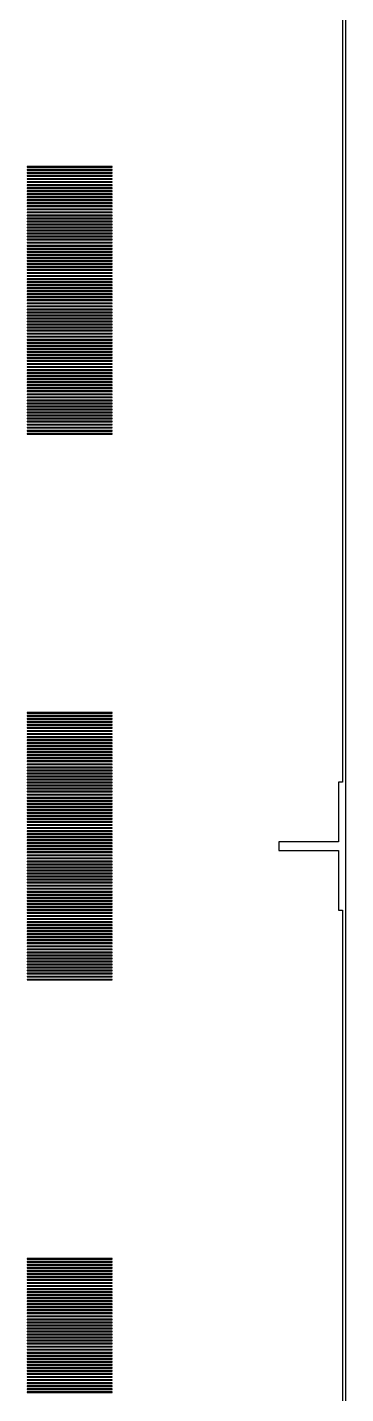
# Model space of a CAD drawing. Extents: x 0 to 54, y 0 to 90.
# Drawn here: x 48.8 to 54.05, y 22.48 to 45 of the extents above; entities that cross this region are included whole.
import ezdxf

# ---------------------------------------------------------------- set-up
doc = ezdxf.new("R2010")
doc.units = 0

msp = doc.modelspace()

# ---------------------------------------------------------------- linework, layer by layer
for p, q in [((54.05, -0.04999), (54.05, 90.05)), ((54, 57.4453), (54, 32.5547)), ((50.2, 42.705), (48.8, 42.705)), ((48.8, 42.705), (48.8, 42.695)), ((48.8, 42.695), (50.2, 42.695)), ((50.2, 42.655), (48.8, 42.655)), ((48.8, 42.655), (48.8, 42.645)), ((48.8, 42.645), (50.2, 42.645)), ((50.2, 42.605), (48.8, 42.605)), ((48.8, 42.605), (48.8, 42.595)), ((48.8, 42.595), (50.2, 42.595)), ((50.2, 42.695), (50.2, 42.705)), ((50.2, 42.645), (50.2, 42.655)), ((50.2, 42.595), (50.2, 42.605)), ((50.2, 42.555), (48.8, 42.555)), ((48.8, 42.555), (48.8, 42.545)), ((48.8, 42.545), (50.2, 42.545)), ((50.2, 42.505), (48.8, 42.505)), ((48.8, 42.505), (48.8, 42.495)), ((48.8, 42.495), (50.2, 42.495)), ((50.2, 42.455), (48.8, 42.455)), ((48.8, 42.455), (48.8, 42.445)), ((48.8, 42.445), (50.2, 42.445)), ((50.2, 42.405), (48.8, 42.405)), ((48.8, 42.405), (48.8, 42.395)), ((48.8, 42.395), (50.2, 42.395)), ((50.2, 42.355), (48.8, 42.355)), ((48.8, 42.355), (48.8, 42.345)), ((50.2, 42.545), (50.2, 42.555)), ((50.2, 42.495), (50.2, 42.505)), ((50.2, 42.445), (50.2, 42.455)), ((50.2, 42.395), (50.2, 42.405)), ((50.2, 42.345), (50.2, 42.355)), ((48.8, 42.345), (50.2, 42.345)), ((50.2, 42.305), (48.8, 42.305)), ((48.8, 42.305), (48.8, 42.295)), ((48.8, 42.295), (50.2, 42.295)), ((50.2, 42.255), (48.8, 42.255)), ((48.8, 42.255), (48.8, 42.245)), ((48.8, 42.245), (50.2, 42.245)), ((50.2, 42.205), (48.8, 42.205)), ((48.8, 42.205), (48.8, 42.195)), ((48.8, 42.195), (50.2, 42.195)), ((50.2, 42.155), (48.8, 42.155)), ((48.8, 42.155), (48.8, 42.145)), ((48.8, 42.145), (50.2, 42.145)), ((50.2, 42.295), (50.2, 42.305)), ((50.2, 42.245), (50.2, 42.255)), ((50.2, 42.195), (50.2, 42.205)), ((50.2, 42.145), (50.2, 42.155)), ((50.2, 42.105), (48.8, 42.105)), ((48.8, 42.105), (48.8, 42.095)), ((48.8, 42.095), (50.2, 42.095)), ((50.2, 42.055), (48.8, 42.055)), ((48.8, 42.055), (48.8, 42.045)), ((48.8, 42.045), (50.2, 42.045)), ((50.2, 42.005), (48.8, 42.005)), ((48.8, 42.005), (48.8, 41.995)), ((48.8, 41.995), (50.2, 41.995)), ((50.2, 41.955), (48.8, 41.955)), ((48.8, 41.955), (48.8, 41.945)), ((48.8, 41.945), (50.2, 41.945)), ((50.2, 41.905), (48.8, 41.905)), ((48.8, 41.905), (48.8, 41.895)), ((50.2, 42.095), (50.2, 42.105)), ((50.2, 42.045), (50.2, 42.055)), ((50.2, 41.995), (50.2, 42.005)), ((50.2, 41.945), (50.2, 41.955)), ((50.2, 41.895), (50.2, 41.905)), ((48.8, 41.895), (50.2, 41.895)), ((50.2, 41.855), (48.8, 41.855)), ((48.8, 41.855), (48.8, 41.845)), ((48.8, 41.845), (50.2, 41.845)), ((50.2, 41.805), (48.8, 41.805)), ((48.8, 41.805), (48.8, 41.795)), ((48.8, 41.795), (50.2, 41.795)), ((50.2, 41.755), (48.8, 41.755)), ((48.8, 41.755), (48.8, 41.745)), ((48.8, 41.745), (50.2, 41.745)), ((50.2, 41.705), (48.8, 41.705)), ((48.8, 41.705), (48.8, 41.695)), ((48.8, 41.695), (50.2, 41.695)), ((50.2, 41.845), (50.2, 41.855)), ((50.2, 41.795), (50.2, 41.805)), ((50.2, 41.745), (50.2, 41.755)), ((50.2, 41.695), (50.2, 41.705)), ((50.2, 41.655), (48.8, 41.655)), ((48.8, 41.655), (48.8, 41.645)), ((48.8, 41.645), (50.2, 41.645)), ((50.2, 41.605), (48.8, 41.605)), ((48.8, 41.605), (48.8, 41.595)), ((48.8, 41.595), (50.2, 41.595)), ((50.2, 41.555), (48.8, 41.555)), ((48.8, 41.555), (48.8, 41.545)), ((48.8, 41.545), (50.2, 41.545)), ((50.2, 41.505), (48.8, 41.505)), ((48.8, 41.505), (48.8, 41.495)), ((48.8, 41.495), (50.2, 41.495)), ((50.2, 41.455), (48.8, 41.455)), ((48.8, 41.455), (48.8, 41.445)), ((50.2, 41.645), (50.2, 41.655)), ((50.2, 41.595), (50.2, 41.605)), ((50.2, 41.545), (50.2, 41.555)), ((50.2, 41.495), (50.2, 41.505)), ((50.2, 41.445), (50.2, 41.455)), ((48.8, 41.445), (50.2, 41.445)), ((50.2, 41.405), (48.8, 41.405)), ((48.8, 41.405), (48.8, 41.395)), ((48.8, 41.395), (50.2, 41.395)), ((50.2, 41.355), (48.8, 41.355)), ((48.8, 41.355), (48.8, 41.345)), ((48.8, 41.345), (50.2, 41.345)), ((50.2, 41.305), (48.8, 41.305)), ((48.8, 41.305), (48.8, 41.295)), ((48.8, 41.295), (50.2, 41.295)), ((50.2, 41.255), (48.8, 41.255)), ((48.8, 41.255), (48.8, 41.245)), ((48.8, 41.245), (50.2, 41.245)), ((50.2, 41.395), (50.2, 41.405)), ((50.2, 41.345), (50.2, 41.355)), ((50.2, 41.295), (50.2, 41.305)), ((50.2, 41.245), (50.2, 41.255)), ((50.2, 41.205), (48.8, 41.205)), ((48.8, 41.205), (48.8, 41.195)), ((48.8, 41.195), (50.2, 41.195)), ((50.2, 41.155), (48.8, 41.155)), ((48.8, 41.155), (48.8, 41.145)), ((48.8, 41.145), (50.2, 41.145)), ((50.2, 41.105), (48.8, 41.105)), ((48.8, 41.105), (48.8, 41.095)), ((48.8, 41.095), (50.2, 41.095)), ((50.2, 41.055), (48.8, 41.055)), ((48.8, 41.055), (48.8, 41.045)), ((48.8, 41.045), (50.2, 41.045)), ((50.2, 41.005), (48.8, 41.005)), ((48.8, 41.005), (48.8, 40.995)), ((50.2, 41.195), (50.2, 41.205)), ((50.2, 41.145), (50.2, 41.155)), ((50.2, 41.095), (50.2, 41.105)), ((50.2, 41.045), (50.2, 41.055)), ((50.2, 40.995), (50.2, 41.005)), ((48.8, 40.995), (50.2, 40.995)), ((50.2, 40.955), (48.8, 40.955)), ((48.8, 40.955), (48.8, 40.945)), ((48.8, 40.945), (50.2, 40.945)), ((50.2, 40.905), (48.8, 40.905)), ((48.8, 40.905), (48.8, 40.895)), ((48.8, 40.895), (50.2, 40.895)), ((50.2, 40.855), (48.8, 40.855)), ((48.8, 40.855), (48.8, 40.845)), ((48.8, 40.845), (50.2, 40.845)), ((50.2, 40.805), (48.8, 40.805)), ((48.8, 40.805), (48.8, 40.795)), ((48.8, 40.795), (50.2, 40.795)), ((50.2, 40.945), (50.2, 40.955)), ((50.2, 40.895), (50.2, 40.905)), ((50.2, 40.845), (50.2, 40.855)), ((50.2, 40.795), (50.2, 40.805)), ((50.2, 40.755), (48.8, 40.755)), ((48.8, 40.755), (48.8, 40.745)), ((48.8, 40.745), (50.2, 40.745)), ((50.2, 40.705), (48.8, 40.705)), ((48.8, 40.705), (48.8, 40.695)), ((48.8, 40.695), (50.2, 40.695)), ((50.2, 40.655), (48.8, 40.655)), ((48.8, 40.655), (48.8, 40.645)), ((48.8, 40.645), (50.2, 40.645)), ((50.2, 40.605), (48.8, 40.605)), ((48.8, 40.605), (48.8, 40.595)), ((48.8, 40.595), (50.2, 40.595)), ((50.2, 40.555), (48.8, 40.555)), ((48.8, 40.555), (48.8, 40.545)), ((50.2, 40.745), (50.2, 40.755)), ((50.2, 40.695), (50.2, 40.705)), ((50.2, 40.645), (50.2, 40.655)), ((50.2, 40.595), (50.2, 40.605)), ((50.2, 40.545), (50.2, 40.555)), ((48.8, 40.545), (50.2, 40.545)), ((50.2, 40.505), (48.8, 40.505)), ((48.8, 40.505), (48.8, 40.495)), ((48.8, 40.495), (50.2, 40.495)), ((50.2, 40.455), (48.8, 40.455)), ((48.8, 40.455), (48.8, 40.445)), ((48.8, 40.445), (50.2, 40.445)), ((50.2, 40.405), (48.8, 40.405)), ((48.8, 40.405), (48.8, 40.395)), ((48.8, 40.395), (50.2, 40.395)), ((50.2, 40.355), (48.8, 40.355)), ((48.8, 40.355), (48.8, 40.345)), ((48.8, 40.345), (50.2, 40.345)), ((50.2, 40.495), (50.2, 40.505)), ((50.2, 40.445), (50.2, 40.455)), ((50.2, 40.395), (50.2, 40.405)), ((50.2, 40.345), (50.2, 40.355)), ((50.2, 40.305), (48.8, 40.305)), ((48.8, 40.305), (48.8, 40.295)), ((48.8, 40.295), (50.2, 40.295)), ((50.2, 40.255), (48.8, 40.255)), ((48.8, 40.255), (48.8, 40.245)), ((48.8, 40.245), (50.2, 40.245)), ((50.2, 40.205), (48.8, 40.205)), ((48.8, 40.205), (48.8, 40.195)), ((48.8, 40.195), (50.2, 40.195)), ((50.2, 40.155), (48.8, 40.155)), ((48.8, 40.155), (48.8, 40.145)), ((48.8, 40.145), (50.2, 40.145)), ((50.2, 40.105), (48.8, 40.105)), ((48.8, 40.105), (48.8, 40.095)), ((48.8, 40.095), (50.2, 40.095)), ((50.2, 40.295), (50.2, 40.305)), ((50.2, 40.245), (50.2, 40.255)), ((50.2, 40.195), (50.2, 40.205)), ((50.2, 40.145), (50.2, 40.155)), ((50.2, 40.095), (50.2, 40.105)), ((50.2, 40.055), (48.8, 40.055)), ((48.8, 40.055), (48.8, 40.045)), ((48.8, 40.045), (50.2, 40.045)), ((50.2, 40.005), (48.8, 40.005)), ((48.8, 40.005), (48.8, 39.995)), ((48.8, 39.995), (50.2, 39.995)), ((50.2, 39.955), (48.8, 39.955)), ((48.8, 39.955), (48.8, 39.945)), ((48.8, 39.945), (50.2, 39.945)), ((50.2, 39.905), (48.8, 39.905)), ((48.8, 39.905), (48.8, 39.895)), ((48.8, 39.895), (50.2, 39.895)), ((50.2, 40.045), (50.2, 40.055)), ((50.2, 39.995), (50.2, 40.005)), ((50.2, 39.945), (50.2, 39.955)), ((50.2, 39.895), (50.2, 39.905)), ((50.2, 39.855), (48.8, 39.855)), ((48.8, 39.855), (48.8, 39.845)), ((48.8, 39.845), (50.2, 39.845)), ((50.2, 39.805), (48.8, 39.805)), ((48.8, 39.805), (48.8, 39.795)), ((48.8, 39.795), (50.2, 39.795)), ((50.2, 39.755), (48.8, 39.755)), ((48.8, 39.755), (48.8, 39.745)), ((48.8, 39.745), (50.2, 39.745)), ((50.2, 39.705), (48.8, 39.705)), ((48.8, 39.705), (48.8, 39.695)), ((48.8, 39.695), (50.2, 39.695)), ((50.2, 39.655), (48.8, 39.655)), ((48.8, 39.655), (48.8, 39.645)), ((48.8, 39.645), (50.2, 39.645)), ((50.2, 39.845), (50.2, 39.855)), ((50.2, 39.795), (50.2, 39.805)), ((50.2, 39.745), (50.2, 39.755)), ((50.2, 39.695), (50.2, 39.705)), ((50.2, 39.645), (50.2, 39.655)), ((50.2, 39.605), (48.8, 39.605)), ((48.8, 39.605), (48.8, 39.595)), ((48.8, 39.595), (50.2, 39.595)), ((50.2, 39.555), (48.8, 39.555)), ((48.8, 39.555), (48.8, 39.545)), ((48.8, 39.545), (50.2, 39.545)), ((50.2, 39.505), (48.8, 39.505)), ((48.8, 39.505), (48.8, 39.495)), ((48.8, 39.495), (50.2, 39.495)), ((50.2, 39.455), (48.8, 39.455)), ((48.8, 39.455), (48.8, 39.445)), ((48.8, 39.445), (50.2, 39.445)), ((50.2, 39.595), (50.2, 39.605)), ((50.2, 39.545), (50.2, 39.555)), ((50.2, 39.495), (50.2, 39.505)), ((50.2, 39.445), (50.2, 39.455)), ((50.2, 39.405), (48.8, 39.405)), ((48.8, 39.405), (48.8, 39.395)), ((48.8, 39.395), (50.2, 39.395)), ((50.2, 39.355), (48.8, 39.355)), ((48.8, 39.355), (48.8, 39.345)), ((48.8, 39.345), (50.2, 39.345)), ((50.2, 39.305), (48.8, 39.305)), ((48.8, 39.305), (48.8, 39.295)), ((48.8, 39.295), (50.2, 39.295)), ((50.2, 39.255), (48.8, 39.255)), ((48.8, 39.255), (48.8, 39.245)), ((48.8, 39.245), (50.2, 39.245)), ((50.2, 39.205), (48.8, 39.205)), ((48.8, 39.205), (48.8, 39.195)), ((48.8, 39.195), (50.2, 39.195)), ((50.2, 39.395), (50.2, 39.405)), ((50.2, 39.345), (50.2, 39.355)), ((50.2, 39.295), (50.2, 39.305)), ((50.2, 39.245), (50.2, 39.255)), ((50.2, 39.195), (50.2, 39.205)), ((50.2, 39.155), (48.8, 39.155)), ((48.8, 39.155), (48.8, 39.145)), ((48.8, 39.145), (50.2, 39.145)), ((50.2, 39.105), (48.8, 39.105)), ((48.8, 39.105), (48.8, 39.095)), ((48.8, 39.095), (50.2, 39.095)), ((50.2, 39.055), (48.8, 39.055)), ((48.8, 39.055), (48.8, 39.045)), ((48.8, 39.045), (50.2, 39.045)), ((50.2, 39.005), (48.8, 39.005)), ((48.8, 39.005), (48.8, 38.995)), ((48.8, 38.995), (50.2, 38.995)), ((50.2, 39.145), (50.2, 39.155)), ((50.2, 39.095), (50.2, 39.105)), ((50.2, 39.045), (50.2, 39.055)), ((50.2, 38.995), (50.2, 39.005)), ((50.2, 38.955), (48.8, 38.955)), ((48.8, 38.955), (48.8, 38.945)), ((48.8, 38.945), (50.2, 38.945)), ((50.2, 38.905), (48.8, 38.905)), ((48.8, 38.905), (48.8, 38.895)), ((48.8, 38.895), (50.2, 38.895)), ((50.2, 38.855), (48.8, 38.855)), ((48.8, 38.855), (48.8, 38.845)), ((48.8, 38.845), (50.2, 38.845)), ((50.2, 38.805), (48.8, 38.805)), ((48.8, 38.805), (48.8, 38.795)), ((48.8, 38.795), (50.2, 38.795)), ((50.2, 38.755), (48.8, 38.755)), ((48.8, 38.755), (48.8, 38.745)), ((48.8, 38.745), (50.2, 38.745)), ((50.2, 38.945), (50.2, 38.955)), ((50.2, 38.895), (50.2, 38.905)), ((50.2, 38.845), (50.2, 38.855)), ((50.2, 38.795), (50.2, 38.805)), ((50.2, 38.745), (50.2, 38.755)), ((50.2, 38.705), (48.8, 38.705)), ((48.8, 38.705), (48.8, 38.695)), ((48.8, 38.695), (50.2, 38.695)), ((50.2, 38.655), (48.8, 38.655)), ((48.8, 38.655), (48.8, 38.645)), ((48.8, 38.645), (50.2, 38.645)), ((50.2, 38.605), (48.8, 38.605)), ((48.8, 38.605), (48.8, 38.595)), ((48.8, 38.595), (50.2, 38.595)), ((50.2, 38.555), (48.8, 38.555)), ((48.8, 38.555), (48.8, 38.545)), ((48.8, 38.545), (50.2, 38.545)), ((50.2, 38.695), (50.2, 38.705)), ((50.2, 38.645), (50.2, 38.655)), ((50.2, 38.595), (50.2, 38.605)), ((50.2, 38.545), (50.2, 38.555)), ((50.2, 38.505), (48.8, 38.505)), ((48.8, 38.505), (48.8, 38.495)), ((48.8, 38.495), (50.2, 38.495)), ((50.2, 38.455), (48.8, 38.455)), ((48.8, 38.455), (48.8, 38.445)), ((48.8, 38.445), (50.2, 38.445)), ((50.2, 38.405), (48.8, 38.405)), ((48.8, 38.405), (48.8, 38.395)), ((48.8, 38.395), (50.2, 38.395)), ((50.2, 38.355), (48.8, 38.355)), ((48.8, 38.355), (48.8, 38.345)), ((48.8, 38.345), (50.2, 38.345)), ((50.2, 38.305), (48.8, 38.305)), ((48.8, 38.305), (48.8, 38.295)), ((48.8, 38.295), (50.2, 38.295)), ((50.2, 38.495), (50.2, 38.505)), ((50.2, 38.445), (50.2, 38.455)), ((50.2, 38.395), (50.2, 38.405)), ((50.2, 38.345), (50.2, 38.355)), ((50.2, 38.295), (50.2, 38.305)), ((50.2, 33.705), (48.8, 33.705)), ((48.8, 33.705), (48.8, 33.695)), ((48.8, 33.695), (50.2, 33.695)), ((50.2, 33.655), (48.8, 33.655)), ((48.8, 33.655), (48.8, 33.645)), ((48.8, 33.645), (50.2, 33.645)), ((50.2, 33.605), (48.8, 33.605)), ((48.8, 33.605), (48.8, 33.595)), ((48.8, 33.595), (50.2, 33.595)), ((50.2, 33.695), (50.2, 33.705)), ((50.2, 33.645), (50.2, 33.655)), ((50.2, 33.595), (50.2, 33.605)), ((50.2, 33.555), (48.8, 33.555)), ((48.8, 33.555), (48.8, 33.545)), ((48.8, 33.545), (50.2, 33.545)), ((50.2, 33.505), (48.8, 33.505)), ((48.8, 33.505), (48.8, 33.495)), ((48.8, 33.495), (50.2, 33.495)), ((50.2, 33.455), (48.8, 33.455)), ((48.8, 33.455), (48.8, 33.445)), ((48.8, 33.445), (50.2, 33.445)), ((50.2, 33.405), (48.8, 33.405)), ((48.8, 33.405), (48.8, 33.395)), ((48.8, 33.395), (50.2, 33.395)), ((50.2, 33.355), (48.8, 33.355)), ((48.8, 33.355), (48.8, 33.345)), ((48.8, 33.345), (50.2, 33.345)), ((50.2, 33.545), (50.2, 33.555)), ((50.2, 33.495), (50.2, 33.505)), ((50.2, 33.445), (50.2, 33.455)), ((50.2, 33.395), (50.2, 33.405)), ((50.2, 33.345), (50.2, 33.355)), ((50.2, 33.305), (48.8, 33.305)), ((48.8, 33.305), (48.8, 33.295)), ((48.8, 33.295), (50.2, 33.295)), ((50.2, 33.255), (48.8, 33.255)), ((48.8, 33.255), (48.8, 33.245)), ((48.8, 33.245), (50.2, 33.245)), ((50.2, 33.205), (48.8, 33.205)), ((48.8, 33.205), (48.8, 33.195)), ((48.8, 33.195), (50.2, 33.195)), ((50.2, 33.155), (48.8, 33.155)), ((48.8, 33.155), (48.8, 33.145)), ((48.8, 33.145), (50.2, 33.145)), ((50.2, 33.295), (50.2, 33.305)), ((50.2, 33.245), (50.2, 33.255)), ((50.2, 33.195), (50.2, 33.205)), ((50.2, 33.145), (50.2, 33.155)), ((50.2, 33.105), (48.8, 33.105)), ((48.8, 33.105), (48.8, 33.095)), ((48.8, 33.095), (50.2, 33.095)), ((50.2, 33.055), (48.8, 33.055)), ((48.8, 33.055), (48.8, 33.045)), ((48.8, 33.045), (50.2, 33.045)), ((50.2, 33.005), (48.8, 33.005)), ((48.8, 33.005), (48.8, 32.995)), ((48.8, 32.995), (50.2, 32.995)), ((50.2, 32.955), (48.8, 32.955)), ((48.8, 32.955), (48.8, 32.945)), ((48.8, 32.945), (50.2, 32.945)), ((50.2, 32.905), (48.8, 32.905)), ((48.8, 32.905), (48.8, 32.895)), ((48.8, 32.895), (50.2, 32.895)), ((50.2, 33.095), (50.2, 33.105)), ((50.2, 33.045), (50.2, 33.055)), ((50.2, 32.995), (50.2, 33.005)), ((50.2, 32.945), (50.2, 32.955)), ((50.2, 32.895), (50.2, 32.905)), ((50.2, 32.855), (48.8, 32.855)), ((48.8, 32.855), (48.8, 32.845)), ((48.8, 32.845), (50.2, 32.845)), ((50.2, 32.805), (48.8, 32.805)), ((48.8, 32.805), (48.8, 32.795)), ((48.8, 32.795), (50.2, 32.795)), ((50.2, 32.755), (48.8, 32.755)), ((48.8, 32.755), (48.8, 32.745)), ((48.8, 32.745), (50.2, 32.745)), ((50.2, 32.705), (48.8, 32.705)), ((48.8, 32.705), (48.8, 32.695)), ((48.8, 32.695), (50.2, 32.695)), ((50.2, 32.845), (50.2, 32.855)), ((50.2, 32.795), (50.2, 32.805)), ((50.2, 32.745), (50.2, 32.755)), ((50.2, 32.695), (50.2, 32.705)), ((50.2, 32.655), (48.8, 32.655)), ((48.8, 32.655), (48.8, 32.645)), ((48.8, 32.645), (50.2, 32.645)), ((50.2, 32.605), (48.8, 32.605)), ((48.8, 32.605), (48.8, 32.595)), ((48.8, 32.595), (50.2, 32.595)), ((50.2, 32.555), (48.8, 32.555)), ((48.8, 32.555), (48.8, 32.545)), ((48.8, 32.545), (50.2, 32.545)), ((50.2, 32.505), (48.8, 32.505)), ((48.8, 32.505), (48.8, 32.495)), ((48.8, 32.495), (50.2, 32.495)), ((50.2, 32.455), (48.8, 32.455)), ((48.8, 32.455), (48.8, 32.445)), ((48.8, 32.445), (50.2, 32.445)), ((50.2, 32.645), (50.2, 32.655)), ((50.2, 32.595), (50.2, 32.605)), ((50.2, 32.545), (50.2, 32.555)), ((50.2, 32.495), (50.2, 32.505)), ((50.2, 32.445), (50.2, 32.455)), ((54, 32.5547), (53.9297, 32.5547)), ((53.9297, 32.5547), (53.9297, 31.5703)), ((50.2, 32.405), (48.8, 32.405)), ((48.8, 32.405), (48.8, 32.395)), ((48.8, 32.395), (50.2, 32.395)), ((50.2, 32.355), (48.8, 32.355)), ((48.8, 32.355), (48.8, 32.345)), ((48.8, 32.345), (50.2, 32.345)), ((50.2, 32.305), (48.8, 32.305)), ((48.8, 32.305), (48.8, 32.295)), ((48.8, 32.295), (50.2, 32.295)), ((50.2, 32.255), (48.8, 32.255)), ((48.8, 32.255), (48.8, 32.245)), ((48.8, 32.245), (50.2, 32.245)), ((50.2, 32.395), (50.2, 32.405)), ((50.2, 32.345), (50.2, 32.355)), ((50.2, 32.295), (50.2, 32.305)), ((50.2, 32.245), (50.2, 32.255)), ((50.2, 32.205), (48.8, 32.205)), ((48.8, 32.205), (48.8, 32.195)), ((48.8, 32.195), (50.2, 32.195)), ((50.2, 32.155), (48.8, 32.155)), ((48.8, 32.155), (48.8, 32.145)), ((48.8, 32.145), (50.2, 32.145)), ((50.2, 32.105), (48.8, 32.105)), ((48.8, 32.105), (48.8, 32.095)), ((48.8, 32.095), (50.2, 32.095)), ((50.2, 32.055), (48.8, 32.055)), ((48.8, 32.055), (48.8, 32.045)), ((48.8, 32.045), (50.2, 32.045)), ((50.2, 32.005), (48.8, 32.005)), ((48.8, 32.005), (48.8, 31.995)), ((48.8, 31.995), (50.2, 31.995)), ((50.2, 32.195), (50.2, 32.205)), ((50.2, 32.145), (50.2, 32.155)), ((50.2, 32.095), (50.2, 32.105)), ((50.2, 32.045), (50.2, 32.055)), ((50.2, 31.995), (50.2, 32.005)), ((50.2, 31.955), (48.8, 31.955)), ((48.8, 31.955), (48.8, 31.945)), ((48.8, 31.945), (50.2, 31.945)), ((50.2, 31.905), (48.8, 31.905)), ((48.8, 31.905), (48.8, 31.895)), ((48.8, 31.895), (50.2, 31.895)), ((50.2, 31.855), (48.8, 31.855)), ((48.8, 31.855), (48.8, 31.845)), ((48.8, 31.845), (50.2, 31.845)), ((50.2, 31.805), (48.8, 31.805)), ((48.8, 31.805), (48.8, 31.795)), ((48.8, 31.795), (50.2, 31.795)), ((50.2, 31.945), (50.2, 31.955)), ((50.2, 31.895), (50.2, 31.905)), ((50.2, 31.845), (50.2, 31.855)), ((50.2, 31.795), (50.2, 31.805)), ((50.2, 31.755), (48.8, 31.755)), ((48.8, 31.755), (48.8, 31.745)), ((48.8, 31.745), (50.2, 31.745)), ((50.2, 31.705), (48.8, 31.705)), ((48.8, 31.705), (48.8, 31.695)), ((48.8, 31.695), (50.2, 31.695)), ((50.2, 31.655), (48.8, 31.655)), ((48.8, 31.655), (48.8, 31.645)), ((48.8, 31.645), (50.2, 31.645)), ((50.2, 31.605), (48.8, 31.605)), ((48.8, 31.605), (48.8, 31.595)), ((48.8, 31.595), (50.2, 31.595)), ((50.2, 31.555), (48.8, 31.555)), ((48.8, 31.555), (48.8, 31.545)), ((48.8, 31.545), (50.2, 31.545)), ((50.2, 31.745), (50.2, 31.755)), ((50.2, 31.695), (50.2, 31.705)), ((50.2, 31.645), (50.2, 31.655)), ((50.2, 31.595), (50.2, 31.605)), ((50.2, 31.545), (50.2, 31.555)), ((53.9297, 31.5703), (52.9453, 31.5703)), ((52.9453, 31.5703), (52.9453, 31.4297)), ((50.2, 31.505), (48.8, 31.505)), ((48.8, 31.505), (48.8, 31.495)), ((48.8, 31.495), (50.2, 31.495)), ((50.2, 31.455), (48.8, 31.455)), ((48.8, 31.455), (48.8, 31.445)), ((48.8, 31.445), (50.2, 31.445)), ((50.2, 31.405), (48.8, 31.405)), ((48.8, 31.405), (48.8, 31.395)), ((48.8, 31.395), (50.2, 31.395)), ((50.2, 31.355), (48.8, 31.355)), ((48.8, 31.355), (48.8, 31.345)), ((48.8, 31.345), (50.2, 31.345)), ((50.2, 31.495), (50.2, 31.505)), ((50.2, 31.445), (50.2, 31.455)), ((50.2, 31.395), (50.2, 31.405)), ((50.2, 31.345), (50.2, 31.355)), ((52.9453, 31.4297), (53.9297, 31.4297)), ((53.9297, 31.4297), (53.9297, 30.4453)), ((50.2, 31.305), (48.8, 31.305)), ((48.8, 31.305), (48.8, 31.295)), ((48.8, 31.295), (50.2, 31.295)), ((50.2, 31.255), (48.8, 31.255)), ((48.8, 31.255), (48.8, 31.245)), ((48.8, 31.245), (50.2, 31.245)), ((50.2, 31.205), (48.8, 31.205)), ((48.8, 31.205), (48.8, 31.195)), ((48.8, 31.195), (50.2, 31.195)), ((50.2, 31.155), (48.8, 31.155)), ((48.8, 31.155), (48.8, 31.145)), ((48.8, 31.145), (50.2, 31.145)), ((50.2, 31.105), (48.8, 31.105)), ((48.8, 31.105), (48.8, 31.095)), ((48.8, 31.095), (50.2, 31.095)), ((50.2, 31.295), (50.2, 31.305)), ((50.2, 31.245), (50.2, 31.255)), ((50.2, 31.195), (50.2, 31.205)), ((50.2, 31.145), (50.2, 31.155)), ((50.2, 31.095), (50.2, 31.105)), ((50.2, 31.055), (48.8, 31.055)), ((48.8, 31.055), (48.8, 31.045)), ((48.8, 31.045), (50.2, 31.045)), ((50.2, 31.005), (48.8, 31.005)), ((48.8, 31.005), (48.8, 30.995)), ((48.8, 30.995), (50.2, 30.995)), ((50.2, 30.955), (48.8, 30.955)), ((48.8, 30.955), (48.8, 30.945)), ((48.8, 30.945), (50.2, 30.945)), ((50.2, 30.905), (48.8, 30.905)), ((48.8, 30.905), (48.8, 30.895)), ((48.8, 30.895), (50.2, 30.895)), ((50.2, 31.045), (50.2, 31.055)), ((50.2, 30.995), (50.2, 31.005)), ((50.2, 30.945), (50.2, 30.955)), ((50.2, 30.895), (50.2, 30.905)), ((50.2, 30.855), (48.8, 30.855)), ((48.8, 30.855), (48.8, 30.845)), ((48.8, 30.845), (50.2, 30.845)), ((50.2, 30.805), (48.8, 30.805)), ((48.8, 30.805), (48.8, 30.795)), ((48.8, 30.795), (50.2, 30.795)), ((50.2, 30.755), (48.8, 30.755)), ((48.8, 30.755), (48.8, 30.745)), ((48.8, 30.745), (50.2, 30.745)), ((50.2, 30.705), (48.8, 30.705)), ((48.8, 30.705), (48.8, 30.695)), ((48.8, 30.695), (50.2, 30.695)), ((50.2, 30.655), (48.8, 30.655)), ((48.8, 30.655), (48.8, 30.645)), ((48.8, 30.645), (50.2, 30.645)), ((50.2, 30.845), (50.2, 30.855)), ((50.2, 30.795), (50.2, 30.805)), ((50.2, 30.745), (50.2, 30.755)), ((50.2, 30.695), (50.2, 30.705)), ((50.2, 30.645), (50.2, 30.655)), ((50.2, 30.605), (48.8, 30.605)), ((48.8, 30.605), (48.8, 30.595)), ((48.8, 30.595), (50.2, 30.595)), ((50.2, 30.555), (48.8, 30.555)), ((48.8, 30.555), (48.8, 30.545)), ((48.8, 30.545), (50.2, 30.545)), ((50.2, 30.505), (48.8, 30.505)), ((48.8, 30.505), (48.8, 30.495)), ((48.8, 30.495), (50.2, 30.495)), ((50.2, 30.455), (48.8, 30.455)), ((48.8, 30.455), (48.8, 30.445)), ((48.8, 30.445), (50.2, 30.445)), ((50.2, 30.595), (50.2, 30.605)), ((50.2, 30.545), (50.2, 30.555)), ((50.2, 30.495), (50.2, 30.505)), ((50.2, 30.445), (50.2, 30.455)), ((53.9297, 30.4453), (54, 30.4453)), ((54, 30.4453), (54, 0)), ((50.2, 30.405), (48.8, 30.405)), ((48.8, 30.405), (48.8, 30.395)), ((48.8, 30.395), (50.2, 30.395)), ((50.2, 30.355), (48.8, 30.355)), ((48.8, 30.355), (48.8, 30.345)), ((48.8, 30.345), (50.2, 30.345)), ((50.2, 30.305), (48.8, 30.305)), ((48.8, 30.305), (48.8, 30.295)), ((48.8, 30.295), (50.2, 30.295)), ((50.2, 30.255), (48.8, 30.255)), ((48.8, 30.255), (48.8, 30.245)), ((48.8, 30.245), (50.2, 30.245)), ((50.2, 30.205), (48.8, 30.205)), ((48.8, 30.205), (48.8, 30.195)), ((48.8, 30.195), (50.2, 30.195)), ((50.2, 30.395), (50.2, 30.405)), ((50.2, 30.345), (50.2, 30.355)), ((50.2, 30.295), (50.2, 30.305)), ((50.2, 30.245), (50.2, 30.255)), ((50.2, 30.195), (50.2, 30.205)), ((50.2, 30.155), (48.8, 30.155)), ((48.8, 30.155), (48.8, 30.145)), ((48.8, 30.145), (50.2, 30.145)), ((50.2, 30.105), (48.8, 30.105)), ((48.8, 30.105), (48.8, 30.095)), ((48.8, 30.095), (50.2, 30.095)), ((50.2, 30.055), (48.8, 30.055)), ((48.8, 30.055), (48.8, 30.045)), ((48.8, 30.045), (50.2, 30.045)), ((50.2, 30.005), (48.8, 30.005)), ((48.8, 30.005), (48.8, 29.995)), ((48.8, 29.995), (50.2, 29.995)), ((50.2, 30.145), (50.2, 30.155)), ((50.2, 30.095), (50.2, 30.105)), ((50.2, 30.045), (50.2, 30.055)), ((50.2, 29.995), (50.2, 30.005)), ((50.2, 29.955), (48.8, 29.955)), ((48.8, 29.955), (48.8, 29.945)), ((48.8, 29.945), (50.2, 29.945)), ((50.2, 29.905), (48.8, 29.905)), ((48.8, 29.905), (48.8, 29.895)), ((48.8, 29.895), (50.2, 29.895)), ((50.2, 29.855), (48.8, 29.855)), ((48.8, 29.855), (48.8, 29.845)), ((48.8, 29.845), (50.2, 29.845)), ((50.2, 29.805), (48.8, 29.805)), ((48.8, 29.805), (48.8, 29.795)), ((48.8, 29.795), (50.2, 29.795)), ((50.2, 29.755), (48.8, 29.755)), ((48.8, 29.755), (48.8, 29.745)), ((48.8, 29.745), (50.2, 29.745)), ((50.2, 29.945), (50.2, 29.955)), ((50.2, 29.895), (50.2, 29.905)), ((50.2, 29.845), (50.2, 29.855)), ((50.2, 29.795), (50.2, 29.805)), ((50.2, 29.745), (50.2, 29.755)), ((50.2, 29.705), (48.8, 29.705)), ((48.8, 29.705), (48.8, 29.695)), ((48.8, 29.695), (50.2, 29.695)), ((50.2, 29.655), (48.8, 29.655)), ((48.8, 29.655), (48.8, 29.645)), ((48.8, 29.645), (50.2, 29.645)), ((50.2, 29.605), (48.8, 29.605)), ((48.8, 29.605), (48.8, 29.595)), ((48.8, 29.595), (50.2, 29.595)), ((50.2, 29.555), (48.8, 29.555)), ((48.8, 29.555), (48.8, 29.545)), ((48.8, 29.545), (50.2, 29.545)), ((50.2, 29.695), (50.2, 29.705)), ((50.2, 29.645), (50.2, 29.655)), ((50.2, 29.595), (50.2, 29.605)), ((50.2, 29.545), (50.2, 29.555)), ((50.2, 29.505), (48.8, 29.505)), ((48.8, 29.505), (48.8, 29.495)), ((48.8, 29.495), (50.2, 29.495)), ((50.2, 29.455), (48.8, 29.455)), ((48.8, 29.455), (48.8, 29.445)), ((48.8, 29.445), (50.2, 29.445)), ((50.2, 29.405), (48.8, 29.405)), ((48.8, 29.405), (48.8, 29.395)), ((48.8, 29.395), (50.2, 29.395)), ((50.2, 29.355), (48.8, 29.355)), ((48.8, 29.355), (48.8, 29.345)), ((48.8, 29.345), (50.2, 29.345)), ((50.2, 29.305), (48.8, 29.305)), ((48.8, 29.305), (48.8, 29.295)), ((48.8, 29.295), (50.2, 29.295)), ((50.2, 29.495), (50.2, 29.505)), ((50.2, 29.445), (50.2, 29.455)), ((50.2, 29.395), (50.2, 29.405)), ((50.2, 29.345), (50.2, 29.355)), ((50.2, 29.295), (50.2, 29.305)), ((50.2, 24.705), (48.8, 24.705)), ((48.8, 24.705), (48.8, 24.695)), ((48.8, 24.695), (50.2, 24.695)), ((50.2, 24.655), (48.8, 24.655)), ((48.8, 24.655), (48.8, 24.645)), ((48.8, 24.645), (50.2, 24.645)), ((50.2, 24.605), (48.8, 24.605)), ((48.8, 24.605), (48.8, 24.595)), ((48.8, 24.595), (50.2, 24.595)), ((50.2, 24.555), (48.8, 24.555)), ((48.8, 24.555), (48.8, 24.545)), ((50.2, 24.695), (50.2, 24.705)), ((50.2, 24.645), (50.2, 24.655)), ((50.2, 24.595), (50.2, 24.605)), ((50.2, 24.545), (50.2, 24.555)), ((48.8, 24.545), (50.2, 24.545)), ((50.2, 24.505), (48.8, 24.505)), ((48.8, 24.505), (48.8, 24.495)), ((48.8, 24.495), (50.2, 24.495)), ((50.2, 24.455), (48.8, 24.455)), ((48.8, 24.455), (48.8, 24.445)), ((48.8, 24.445), (50.2, 24.445)), ((50.2, 24.405), (48.8, 24.405)), ((48.8, 24.405), (48.8, 24.395)), ((48.8, 24.395), (50.2, 24.395)), ((50.2, 24.355), (48.8, 24.355)), ((48.8, 24.355), (48.8, 24.345)), ((48.8, 24.345), (50.2, 24.345)), ((50.2, 24.495), (50.2, 24.505)), ((50.2, 24.445), (50.2, 24.455)), ((50.2, 24.395), (50.2, 24.405)), ((50.2, 24.345), (50.2, 24.355)), ((50.2, 24.305), (48.8, 24.305)), ((48.8, 24.305), (48.8, 24.295)), ((48.8, 24.295), (50.2, 24.295)), ((50.2, 24.255), (48.8, 24.255)), ((48.8, 24.255), (48.8, 24.245)), ((48.8, 24.245), (50.2, 24.245)), ((50.2, 24.205), (48.8, 24.205)), ((48.8, 24.205), (48.8, 24.195)), ((48.8, 24.195), (50.2, 24.195)), ((50.2, 24.155), (48.8, 24.155)), ((48.8, 24.155), (48.8, 24.145)), ((48.8, 24.145), (50.2, 24.145)), ((50.2, 24.105), (48.8, 24.105)), ((48.8, 24.105), (48.8, 24.095)), ((50.2, 24.295), (50.2, 24.305)), ((50.2, 24.245), (50.2, 24.255)), ((50.2, 24.195), (50.2, 24.205)), ((50.2, 24.145), (50.2, 24.155)), ((50.2, 24.095), (50.2, 24.105)), ((48.8, 24.095), (50.2, 24.095)), ((50.2, 24.055), (48.8, 24.055)), ((48.8, 24.055), (48.8, 24.045)), ((48.8, 24.045), (50.2, 24.045)), ((50.2, 24.005), (48.8, 24.005)), ((48.8, 24.005), (48.8, 23.995)), ((48.8, 23.995), (50.2, 23.995)), ((50.2, 23.955), (48.8, 23.955)), ((48.8, 23.955), (48.8, 23.945)), ((48.8, 23.945), (50.2, 23.945)), ((50.2, 23.905), (48.8, 23.905)), ((48.8, 23.905), (48.8, 23.895)), ((48.8, 23.895), (50.2, 23.895)), ((50.2, 24.045), (50.2, 24.055)), ((50.2, 23.995), (50.2, 24.005)), ((50.2, 23.945), (50.2, 23.955)), ((50.2, 23.895), (50.2, 23.905)), ((50.2, 23.855), (48.8, 23.855)), ((48.8, 23.855), (48.8, 23.845)), ((48.8, 23.845), (50.2, 23.845)), ((50.2, 23.805), (48.8, 23.805)), ((48.8, 23.805), (48.8, 23.795)), ((48.8, 23.795), (50.2, 23.795)), ((50.2, 23.755), (48.8, 23.755)), ((48.8, 23.755), (48.8, 23.745)), ((48.8, 23.745), (50.2, 23.745)), ((50.2, 23.705), (48.8, 23.705)), ((48.8, 23.705), (48.8, 23.695)), ((48.8, 23.695), (50.2, 23.695)), ((50.2, 23.655), (48.8, 23.655)), ((48.8, 23.655), (48.8, 23.645)), ((50.2, 23.845), (50.2, 23.855)), ((50.2, 23.795), (50.2, 23.805)), ((50.2, 23.745), (50.2, 23.755)), ((50.2, 23.695), (50.2, 23.705)), ((50.2, 23.645), (50.2, 23.655)), ((48.8, 23.645), (50.2, 23.645)), ((50.2, 23.605), (48.8, 23.605)), ((48.8, 23.605), (48.8, 23.595)), ((48.8, 23.595), (50.2, 23.595)), ((50.2, 23.555), (48.8, 23.555)), ((48.8, 23.555), (48.8, 23.545)), ((48.8, 23.545), (50.2, 23.545)), ((50.2, 23.505), (48.8, 23.505)), ((48.8, 23.505), (48.8, 23.495)), ((48.8, 23.495), (50.2, 23.495)), ((50.2, 23.455), (48.8, 23.455)), ((48.8, 23.455), (48.8, 23.445)), ((48.8, 23.445), (50.2, 23.445)), ((50.2, 23.595), (50.2, 23.605)), ((50.2, 23.545), (50.2, 23.555)), ((50.2, 23.495), (50.2, 23.505)), ((50.2, 23.445), (50.2, 23.455)), ((50.2, 23.405), (48.8, 23.405)), ((48.8, 23.405), (48.8, 23.395)), ((48.8, 23.395), (50.2, 23.395)), ((50.2, 23.355), (48.8, 23.355)), ((48.8, 23.355), (48.8, 23.345)), ((48.8, 23.345), (50.2, 23.345)), ((50.2, 23.305), (48.8, 23.305)), ((48.8, 23.305), (48.8, 23.295)), ((48.8, 23.295), (50.2, 23.295)), ((50.2, 23.255), (48.8, 23.255)), ((48.8, 23.255), (48.8, 23.245)), ((48.8, 23.245), (50.2, 23.245)), ((50.2, 23.205), (48.8, 23.205)), ((48.8, 23.205), (48.8, 23.195)), ((50.2, 23.395), (50.2, 23.405)), ((50.2, 23.345), (50.2, 23.355)), ((50.2, 23.295), (50.2, 23.305)), ((50.2, 23.245), (50.2, 23.255)), ((50.2, 23.195), (50.2, 23.205)), ((48.8, 23.195), (50.2, 23.195)), ((50.2, 23.155), (48.8, 23.155)), ((48.8, 23.155), (48.8, 23.145)), ((48.8, 23.145), (50.2, 23.145)), ((50.2, 23.105), (48.8, 23.105)), ((48.8, 23.105), (48.8, 23.095)), ((48.8, 23.095), (50.2, 23.095)), ((50.2, 23.055), (48.8, 23.055)), ((48.8, 23.055), (48.8, 23.045)), ((48.8, 23.045), (50.2, 23.045)), ((50.2, 23.005), (48.8, 23.005)), ((48.8, 23.005), (48.8, 22.995)), ((48.8, 22.995), (50.2, 22.995)), ((50.2, 23.145), (50.2, 23.155)), ((50.2, 23.095), (50.2, 23.105)), ((50.2, 23.045), (50.2, 23.055)), ((50.2, 22.995), (50.2, 23.005)), ((50.2, 22.955), (48.8, 22.955)), ((48.8, 22.955), (48.8, 22.945)), ((48.8, 22.945), (50.2, 22.945)), ((50.2, 22.905), (48.8, 22.905)), ((48.8, 22.905), (48.8, 22.895)), ((48.8, 22.895), (50.2, 22.895)), ((50.2, 22.855), (48.8, 22.855)), ((48.8, 22.855), (48.8, 22.845)), ((48.8, 22.845), (50.2, 22.845)), ((50.2, 22.805), (48.8, 22.805)), ((48.8, 22.805), (48.8, 22.795)), ((48.8, 22.795), (50.2, 22.795)), ((50.2, 22.755), (48.8, 22.755)), ((48.8, 22.755), (48.8, 22.745)), ((50.2, 22.945), (50.2, 22.955)), ((50.2, 22.895), (50.2, 22.905)), ((50.2, 22.845), (50.2, 22.855)), ((50.2, 22.795), (50.2, 22.805)), ((50.2, 22.745), (50.2, 22.755)), ((48.8, 22.745), (50.2, 22.745)), ((50.2, 22.705), (48.8, 22.705)), ((48.8, 22.705), (48.8, 22.695)), ((48.8, 22.695), (50.2, 22.695)), ((50.2, 22.655), (48.8, 22.655)), ((48.8, 22.655), (48.8, 22.645)), ((48.8, 22.645), (50.2, 22.645)), ((50.2, 22.605), (48.8, 22.605)), ((48.8, 22.605), (48.8, 22.595)), ((48.8, 22.595), (50.2, 22.595)), ((50.2, 22.555), (48.8, 22.555)), ((48.8, 22.555), (48.8, 22.545)), ((48.8, 22.545), (50.2, 22.545)), ((50.2, 22.695), (50.2, 22.705)), ((50.2, 22.645), (50.2, 22.655)), ((50.2, 22.595), (50.2, 22.605)), ((50.2, 22.545), (50.2, 22.555)), ((50.2, 22.505), (48.8, 22.505)), ((48.8, 22.505), (48.8, 22.495)), ((48.8, 22.495), (50.2, 22.495)), ((50.2, 22.495), (50.2, 22.505))]:
    msp.add_line(p, q)

doc.saveas('drawing.dxf')
